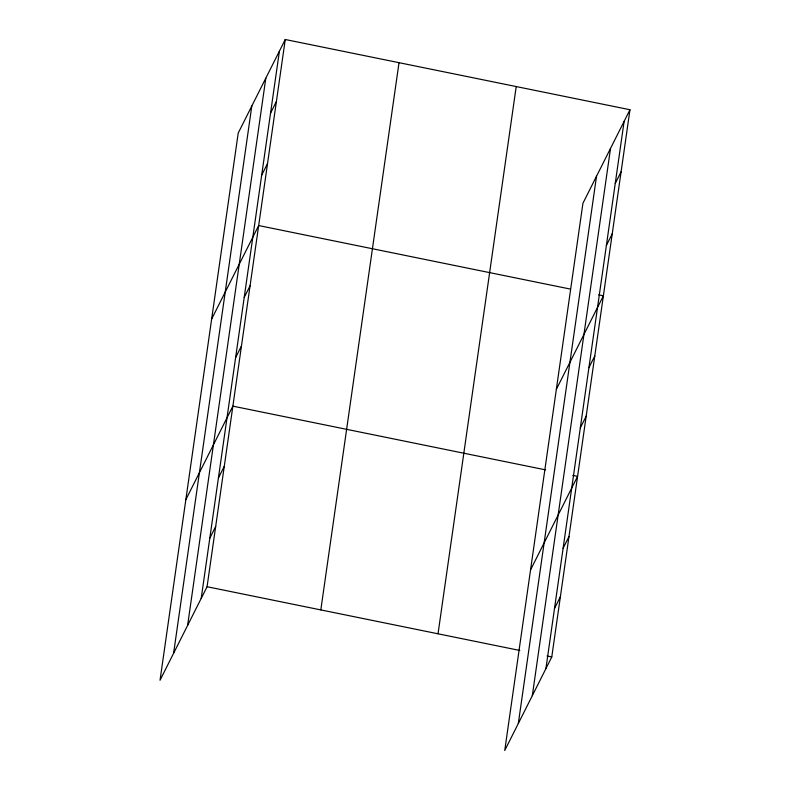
<?xml version="1.0" encoding="UTF-8"?>
<svg xmlns="http://www.w3.org/2000/svg" width="790" height="790" viewBox="0 0 790 790"><rect width="100%" height="100%" fill="white"/><g stroke="black" fill="none" stroke-linecap="round" stroke-linejoin="round"><path stroke-width="1.19" d="M173.612 653.241L251.812 106.008M187.615 625.404L265.815 78.18M201.203 598.395L279.403 51.162M285.259 39.5L238.225 133.026L160.034 680.259L207.069 586.733L285.259 39.5L629.966 109.741L551.775 656.974L504.741 750.5L582.931 203.267L629.966 109.741M320.819 609.91L399.019 62.677M438.025 633.797L516.216 86.564M518.329 723.482L596.519 176.249M532.322 695.654L610.522 148.421M545.91 668.636L624.11 121.403M270.536 113.177L276.401 101.515M261.678 175.202L267.543 163.54M211.641 319.081L258.676 225.555L570.202 289.041M244.209 297.415L250.075 285.753M235.608 357.613L241.473 345.951M185.838 499.675L232.872 406.149L545.584 469.872M218.405 477.999L224.271 466.337M209.804 538.197L215.67 526.535M615.242 183.418L621.108 171.766M606.384 245.443L612.25 233.781M556.348 389.332L603.382 295.806L598.642 294.838M588.915 367.656L594.781 355.994M580.314 427.854L586.18 416.192M530.544 569.916L577.579 476.39L572.839 475.422M563.112 548.24L568.978 536.588M554.511 608.438L560.377 596.776M207.069 586.733L519.781 650.456M547.036 656.006L551.775 656.974"/></g></svg>
